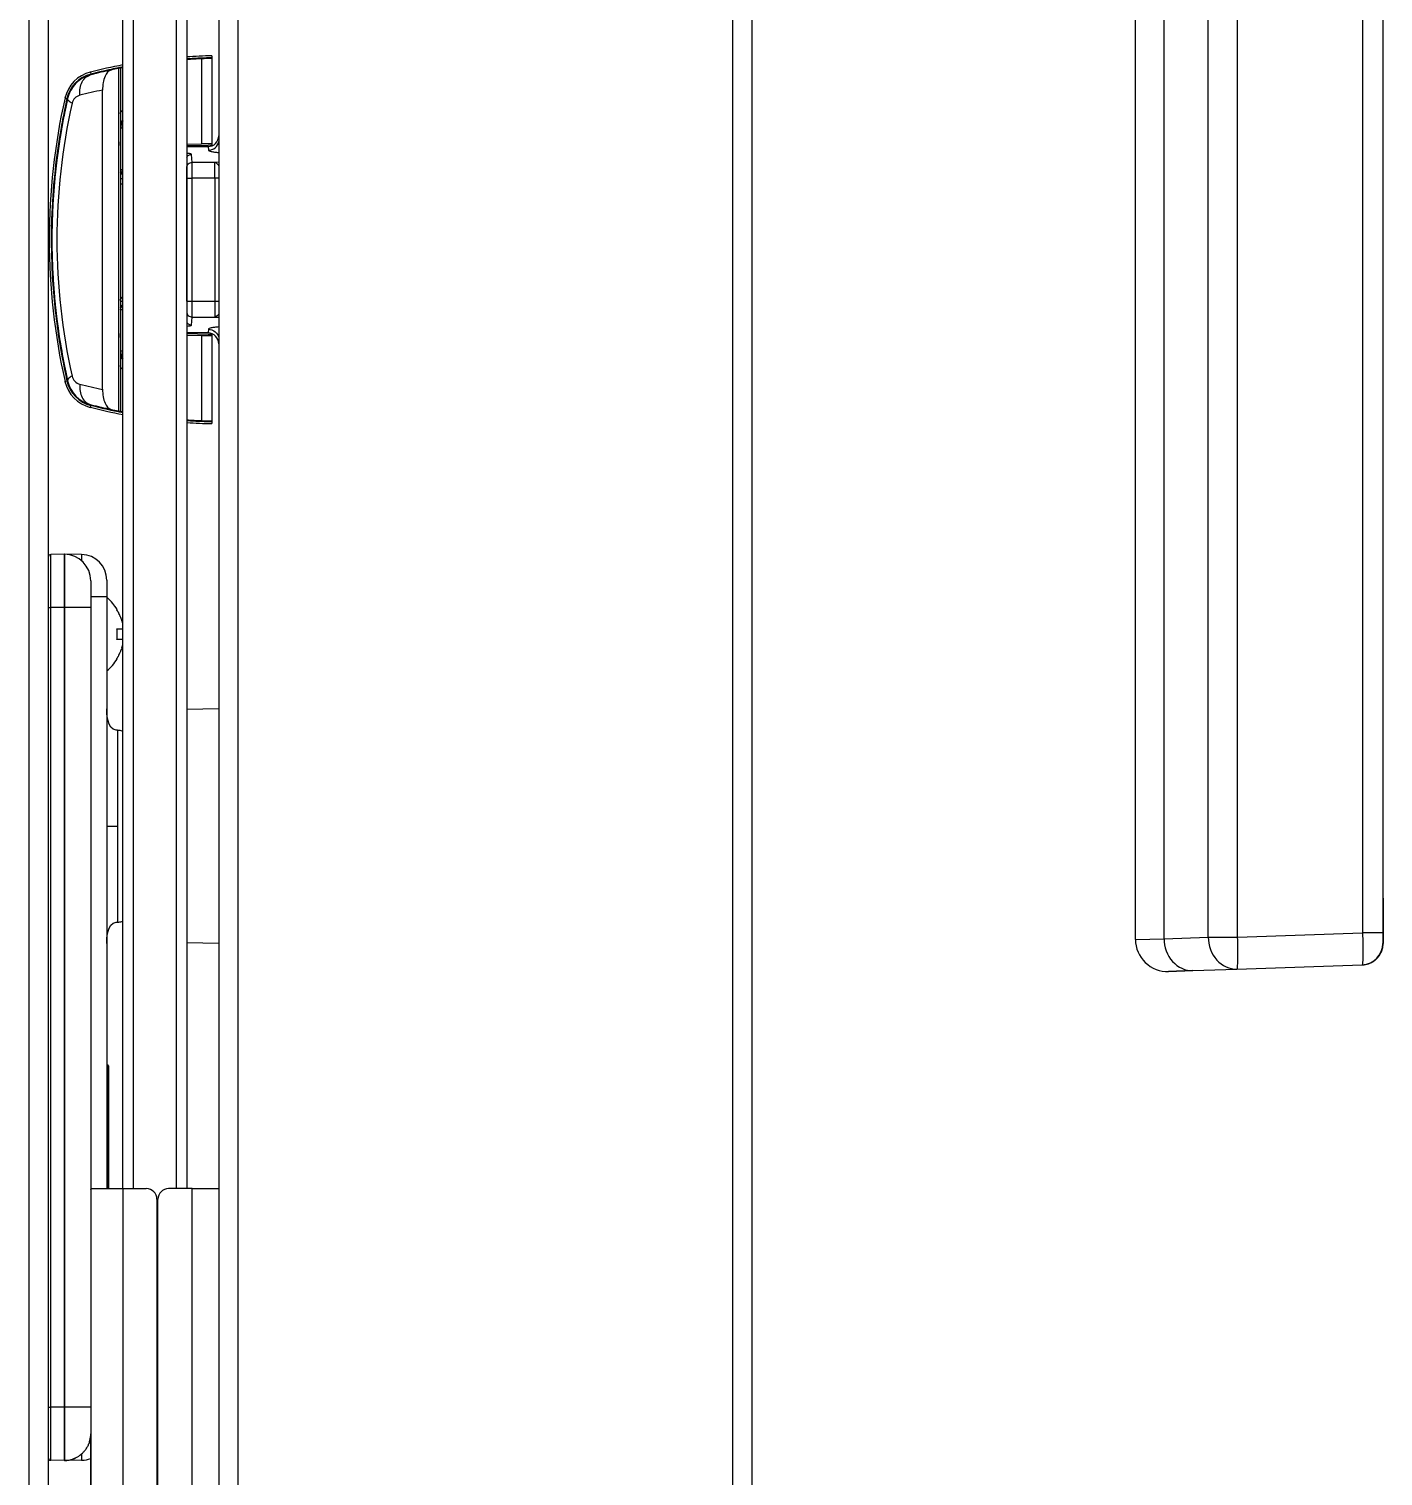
# Model space of a CAD drawing. Header units: millimetres. Extents: x 473 to 3963, y -1329 to 3488.
# Drawn here: x 3836 to 3963, y 1572 to 1707.7 of the extents above; entities that cross this region are included whole.
import ezdxf

# ---------------------------------------------------------------- set-up
doc = ezdxf.new("R2010")
doc.units = ezdxf.units.MM
doc.header["$LTSCALE"] = 392.37
doc.layers.get('0').update_dxf_attribs({"linetype": 'CONTINUOUS'})

msp = doc.modelspace()

# ---------------------------------------------------------------- linework, layer by layer
at = {"linetype": 'Continuous'}
for p, q in [((3836.01, 2043.77), (3836.01, 1400.77)), ((3837.81, 2043.77), (3837.81, 1570.07)), ((3853.81, 2042.47), (3853.81, 1493.47)), ((3855.61, 2042.47), (3855.61, 1493.47)), ((3902.01, 2042.47), (3902.01, 1493.47)), ((3903.81, 2042.47), (3903.81, 1493.47)), ((3844.81, 1598.97), (3844.81, 1936.97)), ((3844.81, 1598.97), (3844.81, 1936.97)), ((3845.81, 1598.97), (3845.81, 1936.97)), ((3849.81, 1936.97), (3849.81, 1598.97)), ((3850.81, 1936.97), (3850.81, 1598.97)), ((3850.81, 1936.97), (3850.81, 1598.97)), ((3961.09, 1746.16), (3961.09, 1622.96)), ((3962.98, 1746.16), (3962.98, 1622.96)), ((3946.61, 1622.55), (3946.61, 1745.08)), ((3949.37, 1622.55), (3949.37, 1745.08)), ((3939.79, 1622.33), (3939.79, 1743.41)), ((3942.47, 1622.41), (3942.47, 1743.36)), ((3852.19, 1704.94), (3852.19, 1696.95)), ((3853.16, 1705.22), (3853.16, 1705.02)), ((3853.16, 1705.02), (3853.16, 1704.97)), ((3853.16, 1704.97), (3853.16, 1696.97)), ((3853.16, 1704.97), (3853.16, 1696.97)), ((3841.77, 1703.69), (3841.81, 1703.5)), ((3841.83, 1703.45), (3841.81, 1703.5)), ((3844.4, 1704.03), (3844.4, 1671.91)), ((3844.6, 1704.06), (3844.6, 1699.76)), ((3839.39, 1701.25), (3839.58, 1701.21)), ((3839.64, 1701.2), (3839.58, 1701.21)), ((3842.91, 1673.94), (3842.91, 1701.99)), ((3844.6, 1699.76), (3844.6, 1697.15)), ((3844.6, 1698.42), (3844.6, 1697.24)), ((3844.81, 1698.42), (3844.6, 1698.42)), ((3844.6, 1697.15), (3844.6, 1696.78)), ((3844.6, 1696.78), (3844.6, 1693.21)), ((3844.6, 1696.69), (3844.6, 1694.55)), ((3850.81, 1696.92), (3852.19, 1696.95)), ((3852.81, 1696.81), (3850.81, 1696.77)), ((3850.81, 1696.72), (3852.81, 1696.72)), ((3853.16, 1696.97), (3852.19, 1696.95)), ((3853.16, 1696.82), (3852.81, 1696.81)), ((3852.81, 1696.72), (3852.84, 1696.36)), ((3853.16, 1696.97), (3853.16, 1696.82)), ((3853.16, 1696.82), (3853.16, 1696.78)), ((3851.31, 1695.22), (3851.26, 1695.97)), ((3853.44, 1695.22), (3851.31, 1695.22)), ((3853.81, 1695.24), (3853.44, 1695.22)), ((3853.44, 1693.73), (3853.44, 1695.22)), ((3844.6, 1694.55), (3844.81, 1694.55)), ((3844.63, 1694.24), (3844.61, 1694.29)), ((3844.63, 1694.24), (3844.64, 1694.24)), ((3844.6, 1693.72), (3844.81, 1693.72)), ((3844.6, 1693.21), (3844.81, 1693.21)), ((3844.6, 1693.21), (3844.6, 1682.26)), ((3850.82, 1682.2), (3850.82, 1693.73)), ((3850.82, 1693.73), (3851.32, 1693.73)), ((3851.32, 1682.2), (3851.32, 1693.73)), ((3853.44, 1693.73), (3851.32, 1693.73)), ((3853.81, 1693.73), (3853.44, 1693.73)), ((3853.44, 1693.73), (3853.44, 1682.2)), ((3844.6, 1682.26), (3844.6, 1679.15)), ((3844.6, 1682.21), (3844.62, 1682.21)), ((3844.61, 1681.65), (3844.63, 1681.69)), ((3844.62, 1682.21), (3844.81, 1682.21)), ((3844.63, 1681.69), (3844.64, 1681.7)), ((3850.82, 1682.2), (3851.32, 1682.2)), ((3851.32, 1682.2), (3853.44, 1682.2)), ((3853.44, 1682.2), (3853.81, 1682.2)), ((3853.44, 1682.2), (3853.44, 1680.71)), ((3844.6, 1681.38), (3844.6, 1679.24)), ((3844.81, 1681.38), (3844.6, 1681.38)), ((3851.26, 1679.96), (3851.31, 1680.71)), ((3851.31, 1680.71), (3853.44, 1680.71)), ((3853.44, 1680.71), (3853.81, 1680.69)), ((3844.6, 1679.15), (3844.6, 1678.77)), ((3852.81, 1679.22), (3850.81, 1679.22)), ((3850.81, 1679.16), (3852.81, 1679.12)), ((3850.81, 1679.01), (3852.19, 1678.98)), ((3852.19, 1678.98), (3853.16, 1678.97)), ((3852.19, 1678.98), (3852.19, 1670.99)), ((3852.84, 1679.57), (3852.81, 1679.22)), ((3852.81, 1679.12), (3853.16, 1679.12)), ((3853.16, 1679.15), (3853.16, 1679.12)), ((3853.16, 1679.12), (3853.16, 1678.97)), ((3853.16, 1678.97), (3853.16, 1670.97)), ((3853.16, 1678.97), (3853.16, 1670.97)), ((3844.6, 1678.77), (3844.6, 1676.17)), ((3844.6, 1678.7), (3844.6, 1677.51)), ((3844.81, 1677.51), (3844.6, 1677.51)), ((3844.6, 1676.17), (3844.6, 1671.87)), ((3839.39, 1674.68), (3839.58, 1674.72)), ((3839.64, 1674.73), (3839.58, 1674.72)), ((3841.77, 1672.24), (3841.81, 1672.43)), ((3841.83, 1672.49), (3841.81, 1672.43)), ((3844.59, 1671.81), (3844.58, 1671.81)), ((3853.16, 1670.97), (3853.16, 1670.91)), ((3853.16, 1670.91), (3853.16, 1670.72)), ((3853.16, 1670.72), (3853.16, 1670.72)), ((3839.31, 1658.47), (3838.06, 1658.44)), ((3838.06, 1653.47), (3838.06, 1658.44)), ((3839.35, 1658.46), (3839.31, 1658.47)), ((3839.31, 1658.47), (3839.31, 1658.37)), ((3839.31, 1658.37), (3839.31, 1656.24)), ((3840.95, 1658.44), (3839.35, 1658.46)), ((3840.95, 1658.44), (3839.35, 1658.46)), ((3839.35, 1658.46), (3839.35, 1658.37)), ((3839.35, 1658.37), (3839.35, 1656.24)), ((3840.95, 1658.44), (3840.95, 1657.83)), ((3840.95, 1658.44), (3840.95, 1657.83)), ((3839.31, 1656.24), (3839.31, 1656.19)), ((3839.31, 1656.19), (3839.31, 1653.47)), ((3839.35, 1656.24), (3839.35, 1656.19)), ((3839.35, 1656.19), (3839.35, 1653.47)), ((3841.81, 1655.97), (3841.81, 1653.47)), ((3843.31, 1656.04), (3843.31, 1656.01)), ((3843.31, 1656.04), (3843.31, 1656.01)), ((3843.31, 1656.01), (3843.31, 1654.47)), ((3843.31, 1656.01), (3843.31, 1655.96)), ((3843.31, 1655.96), (3843.31, 1655.92)), ((3843.31, 1655.92), (3843.31, 1655.82)), ((3843.31, 1655.82), (3843.31, 1655.77)), ((3843.31, 1655.77), (3843.31, 1655.61)), ((3843.31, 1655.61), (3843.31, 1655.58)), ((3843.31, 1655.58), (3843.31, 1655.34)), ((3843.31, 1655.34), (3843.31, 1655.25)), ((3843.31, 1655.25), (3843.31, 1655.07)), ((3843.31, 1655.07), (3843.31, 1654.93)), ((3843.31, 1654.93), (3843.31, 1654.77)), ((3843.31, 1654.77), (3843.31, 1654.47)), ((3837.81, 1653.47), (3838.06, 1653.47)), ((3838.06, 1578.47), (3838.06, 1653.47)), ((3839.31, 1653.47), (3838.06, 1653.47)), ((3839.31, 1653.47), (3839.31, 1578.47)), ((3839.35, 1653.47), (3839.31, 1653.47)), ((3841.81, 1653.47), (3839.35, 1653.47)), ((3839.35, 1653.47), (3839.35, 1578.47)), ((3843.31, 1654.47), (3841.81, 1654.47)), ((3843.31, 1654.47), (3841.81, 1654.47)), ((3841.81, 1653.47), (3841.81, 1578.47)), ((3841.81, 1653.47), (3841.81, 1578.47)), ((3843.31, 1654.47), (3843.31, 1598.97)), ((3843.31, 1654.47), (3843.31, 1598.97)), ((3843.31, 1654.47), (3843.31, 1598.97)), ((3843.31, 1654.47), (3843.31, 1598.97)), ((3844.25, 1653.27), (3844.28, 1653.27)), ((3844.25, 1653.27), (3844.28, 1653.27)), ((3844.28, 1653.27), (3844.29, 1653.27)), ((3844.28, 1653.27), (3844.29, 1653.27)), ((3844.25, 1651.47), (3844.81, 1651.47)), ((3844.25, 1651.47), (3844.81, 1651.47)), ((3844.36, 1650.47), (3844.25, 1650.47)), ((3844.36, 1650.47), (3844.25, 1650.47)), ((3844.45, 1650.47), (3844.36, 1650.47)), ((3844.45, 1650.47), (3844.36, 1650.47)), ((3844.53, 1650.47), (3844.45, 1650.47)), ((3844.53, 1650.47), (3844.45, 1650.47)), ((3844.59, 1650.47), (3844.53, 1650.47)), ((3844.59, 1650.47), (3844.53, 1650.47)), ((3844.65, 1650.47), (3844.59, 1650.47)), ((3844.65, 1650.47), (3844.59, 1650.47)), ((3844.71, 1650.47), (3844.65, 1650.47)), ((3844.71, 1650.47), (3844.65, 1650.47)), ((3844.76, 1650.47), (3844.71, 1650.47)), ((3844.76, 1650.47), (3844.71, 1650.47)), ((3844.81, 1650.47), (3844.76, 1650.47)), ((3844.81, 1650.47), (3844.76, 1650.47)), ((3844.28, 1648.67), (3844.25, 1648.67)), ((3844.28, 1648.67), (3844.25, 1648.67)), ((3844.29, 1648.67), (3844.28, 1648.67)), ((3844.29, 1648.67), (3844.28, 1648.67)), ((3853.81, 1643.97), (3850.81, 1643.91)), ((3844.31, 1641.97), (3844.31, 1639.47)), ((3844.31, 1639.47), (3844.31, 1632.97)), ((3843.31, 1632.97), (3844.31, 1632.97)), ((3844.31, 1632.97), (3844.31, 1626.47)), ((3844.31, 1626.47), (3844.31, 1623.97)), ((3963.01, 1626.22), (3963.01, 1622.96)), ((3963.01, 1626.22), (3963.01, 1622.96)), ((3853.81, 1621.97), (3850.81, 1622.02)), ((3939.79, 1622.33), (3942.47, 1622.41)), ((3942.47, 1622.41), (3946.61, 1622.55)), ((3946.61, 1622.55), (3949.37, 1622.55)), ((3949.37, 1622.55), (3961.09, 1622.96)), ((3962.98, 1622.96), (3961.09, 1622.96)), ((3962.98, 1621.96), (3963.01, 1621.96)), ((3963.01, 1622.96), (3963.01, 1621.96)), ((3963.01, 1622.96), (3963.01, 1621.96)), ((3963.01, 1621.96), (3963.01, 1621.96)), ((3963.01, 1621.96), (3963.01, 1621.96)), ((3963.01, 1621.96), (3963.01, 1621.96)), ((3945.18, 1619.41), (3942.9, 1619.33)), ((3942.9, 1619.33), (3945.18, 1619.41)), ((3945.18, 1619.41), (3949.31, 1619.55)), ((3945.18, 1619.41), (3949.31, 1619.55)), ((3949.31, 1619.55), (3961.05, 1619.96)), ((3961.08, 1619.97), (3961.08, 1619.97)), ((3961.08, 1619.97), (3961.08, 1619.97)), ((3961.08, 1619.97), (3961.08, 1619.97)), ((3961.08, 1619.97), (3961.08, 1619.97)), ((3961.08, 1619.97), (3961.08, 1619.97)), ((3961.08, 1619.97), (3961.08, 1619.97)), ((3961.08, 1619.97), (3961.08, 1619.97)), ((3961.08, 1619.97), (3961.08, 1619.97)), ((3961.08, 1619.97), (3961.08, 1619.97)), ((3843.36, 1610.57), (3843.31, 1610.57)), ((3843.36, 1610.57), (3843.31, 1610.57)), ((3843.36, 1610.57), (3843.36, 1610.48)), ((3843.36, 1610.57), (3843.36, 1610.47)), ((3843.36, 1610.48), (3843.36, 1606.37)), ((3843.36, 1610.47), (3843.36, 1610.47)), ((3843.36, 1610.47), (3843.36, 1610.37)), ((3843.36, 1610.37), (3843.36, 1609.47)), ((3843.46, 1610.47), (3843.46, 1610.44)), ((3843.46, 1610.47), (3843.46, 1610.44)), ((3843.46, 1610.44), (3843.46, 1609.27)), ((3843.46, 1610.44), (3843.46, 1610.37)), ((3843.46, 1610.37), (3843.46, 1609.37)), ((3843.36, 1609.47), (3843.36, 1609.35)), ((3843.36, 1609.35), (3843.36, 1606.37)), ((3843.46, 1609.37), (3843.46, 1609.25)), ((3843.46, 1609.27), (3843.46, 1606.27)), ((3843.46, 1609.25), (3843.46, 1606.37)), ((3843.36, 1606.37), (3843.36, 1603.97)), ((3843.36, 1606.37), (3843.36, 1606.27)), ((3843.36, 1606.27), (3843.36, 1606.15)), ((3843.36, 1606.15), (3843.36, 1605.95)), ((3843.36, 1605.95), (3843.36, 1605.89)), ((3843.36, 1605.89), (3843.36, 1605.67)), ((3843.36, 1605.67), (3843.36, 1604.42)), ((3843.46, 1606.37), (3843.46, 1606.27)), ((3843.46, 1606.27), (3843.46, 1606.15)), ((3843.46, 1606.27), (3843.46, 1606.15)), ((3843.46, 1606.15), (3843.46, 1605.89)), ((3843.46, 1606.15), (3843.46, 1605.89)), ((3843.46, 1605.89), (3843.46, 1605.89)), ((3843.46, 1605.89), (3843.46, 1605.67)), ((3843.46, 1605.89), (3843.46, 1605.67)), ((3843.46, 1605.67), (3843.46, 1604.62)), ((3843.46, 1605.67), (3843.46, 1604.42)), ((3843.36, 1604.42), (3843.36, 1604.36)), ((3843.36, 1604.36), (3843.36, 1604.22)), ((3843.46, 1604.62), (3843.46, 1604.42)), ((3843.46, 1604.42), (3843.46, 1604.36)), ((3843.46, 1604.42), (3843.46, 1604.36)), ((3843.46, 1604.36), (3843.46, 1604.22)), ((3843.46, 1604.36), (3843.46, 1604.32)), ((3843.46, 1604.32), (3843.46, 1604.29)), ((3843.46, 1604.29), (3843.46, 1604.22)), ((3843.36, 1604.22), (3843.36, 1603.97)), ((3843.36, 1603.97), (3843.36, 1601.77)), ((3843.46, 1603.97), (3843.36, 1603.97)), ((3843.36, 1603.97), (3843.36, 1603.71)), ((3843.46, 1603.97), (3843.36, 1603.97)), ((3843.36, 1603.71), (3843.36, 1603.68)), ((3843.36, 1603.68), (3843.36, 1603.57)), ((3843.36, 1603.57), (3843.36, 1603.51)), ((3843.36, 1603.51), (3843.36, 1603.5)), ((3843.36, 1603.5), (3843.36, 1602.79)), ((3843.46, 1604.22), (3843.46, 1603.97)), ((3843.46, 1604.22), (3843.46, 1603.97)), ((3843.46, 1603.97), (3843.46, 1603.71)), ((3843.46, 1603.97), (3843.46, 1603.71)), ((3843.46, 1603.71), (3843.46, 1603.68)), ((3843.46, 1603.71), (3843.46, 1603.68)), ((3843.46, 1603.68), (3843.46, 1603.57)), ((3843.46, 1603.68), (3843.46, 1603.61)), ((3843.46, 1603.61), (3843.46, 1603.57)), ((3843.46, 1603.57), (3843.46, 1603.51)), ((3843.46, 1603.57), (3843.46, 1603.51)), ((3843.46, 1603.51), (3843.46, 1603.5)), ((3843.46, 1603.51), (3843.46, 1603.5)), ((3843.46, 1603.5), (3843.46, 1603.28)), ((3843.46, 1603.5), (3843.46, 1603.28)), ((3843.46, 1603.28), (3843.46, 1602.79)), ((3843.46, 1603.28), (3843.46, 1602.89)), ((3843.36, 1602.79), (3843.36, 1602.77)), ((3843.36, 1602.77), (3843.36, 1602.05)), ((3843.36, 1602.05), (3843.36, 1601.96)), ((3843.36, 1601.96), (3843.36, 1601.78)), ((3843.36, 1601.78), (3843.36, 1601.76)), ((3843.36, 1601.77), (3843.36, 1601.57)), ((3843.36, 1601.76), (3843.36, 1601.68)), ((3843.36, 1601.68), (3843.36, 1601.67)), ((3843.36, 1601.67), (3843.36, 1601.57)), ((3843.36, 1601.57), (3843.36, 1598.97)), ((3843.36, 1601.57), (3843.36, 1598.97)), ((3843.46, 1602.89), (3843.46, 1602.87)), ((3843.46, 1602.87), (3843.46, 1602.79)), ((3843.46, 1602.79), (3843.46, 1602.77)), ((3843.46, 1602.79), (3843.46, 1602.77)), ((3843.46, 1602.77), (3843.46, 1602.05)), ((3843.46, 1602.77), (3843.46, 1602.05)), ((3843.46, 1602.05), (3843.46, 1601.96)), ((3843.46, 1602.05), (3843.46, 1601.96)), ((3843.46, 1601.96), (3843.46, 1601.83)), ((3843.46, 1601.96), (3843.46, 1601.87)), ((3843.46, 1601.87), (3843.46, 1601.82)), ((3843.46, 1601.83), (3843.46, 1601.78)), ((3843.46, 1601.82), (3843.46, 1601.78)), ((3843.46, 1601.78), (3843.46, 1601.68)), ((3843.46, 1601.78), (3843.46, 1601.71)), ((3843.46, 1601.71), (3843.46, 1601.68)), ((3843.46, 1601.68), (3843.46, 1601.67)), ((3843.46, 1601.68), (3843.46, 1601.67)), ((3843.46, 1601.67), (3843.46, 1598.97)), ((3843.46, 1601.67), (3843.46, 1601.57)), ((3843.46, 1601.57), (3843.46, 1598.97)), ((3841.91, 1598.97), (3844.81, 1598.97)), ((3844.81, 1598.97), (3847.01, 1598.97)), ((3844.81, 1598.97), (3844.81, 1551.97)), ((3851.31, 1598.97), (3849.11, 1598.97)), ((3851.31, 1598.97), (3852.31, 1598.97)), ((3851.31, 1551.97), (3851.31, 1598.97)), ((3852.31, 1598.97), (3853.81, 1598.97)), ((3848.01, 1597.97), (3848.01, 1552.97)), ((3848.11, 1552.97), (3848.11, 1597.97)), ((3848.11, 1597.47), (3848.01, 1597.47)), ((3837.81, 1578.47), (3838.06, 1578.47)), ((3838.06, 1573.49), (3838.06, 1578.47)), ((3839.31, 1578.47), (3838.06, 1578.47)), ((3839.31, 1578.47), (3839.31, 1575.74)), ((3839.35, 1578.47), (3839.31, 1578.47)), ((3841.81, 1578.47), (3839.35, 1578.47)), ((3839.35, 1578.47), (3839.35, 1575.74)), ((3841.81, 1578.47), (3841.81, 1575.97)), ((3841.81, 1551.97), (3841.81, 1575.97)), ((3841.81, 1575.97), (3841.81, 1551.97)), ((3839.31, 1575.74), (3839.31, 1575.69)), ((3839.31, 1575.69), (3839.31, 1573.56)), ((3839.35, 1575.74), (3839.35, 1575.69)), ((3839.35, 1575.69), (3839.35, 1573.56)), ((3839.31, 1573.47), (3838.06, 1573.49)), ((3839.31, 1573.56), (3839.31, 1573.47)), ((3839.35, 1573.47), (3839.31, 1573.47)), ((3839.35, 1573.47), (3839.31, 1573.47)), ((3839.35, 1573.56), (3839.35, 1573.47)), ((3840.95, 1573.49), (3839.35, 1573.47)), ((3840.95, 1573.49), (3839.35, 1573.47)), ((3840.95, 1573.49), (3839.35, 1573.47)), ((3840.95, 1574.1), (3840.95, 1573.49)), ((3840.95, 1574.1), (3840.95, 1573.49))]:
    msp.add_line(p, q, dxfattribs=at)
for points in [[(3844.31, 1641.97), (3844.19, 1641.97), (3843.91, 1642.06), (3843.69, 1642.26), (3843.54, 1642.52), (3843.43, 1642.83), (3843.36, 1643.17), (3843.32, 1643.55), (3843.31, 1643.97)], [(3843.31, 1621.97), (3843.32, 1622.38), (3843.36, 1622.76), (3843.43, 1623.11), (3843.54, 1623.41), (3843.69, 1623.68), (3843.91, 1623.87), (3844.19, 1623.96), (3844.31, 1623.97)], [(3961.08, 1619.97), (3961.08, 1619.97), (3961.08, 1619.97), (3961.08, 1619.97)], [(3961.08, 1619.97), (3961.08, 1619.97), (3961.08, 1619.97), (3961.08, 1619.97)]]:
    msp.add_lwpolyline(points, dxfattribs=at)
for centre, radius, start, end in [((3854.1, 1654.97), 50.25, 91.0717, 93.7717), ((3854.1, 1654.97), 50.06, 92.1956, 93.786), ((3854.1, 1654.97), 50.25, 91.0717, 93.7509), ((3854.1, 1654.97), 50, 92.1781, 93.7689), ((3854.1, 1654.97), 50.06, 91.0717, 92.1956), ((3854.1, 1654.97), 50, 91.0717, 92.1781), ((3842.56, 1700.54), 3.25, 104.2025, 167.2578), ((3842.56, 1700.54), 3.06, 104.2025, 167.2578), ((3842.56, 1700.54), 3, 104.2025, 167.2578), ((3842.56, 1700.54), 3, 104.2025, 114.8727), ((3854.1, 1654.97), 50.25, 100.6318, 104.2025), ((3854.1, 1654.97), 50.25, 100.6535, 104.2025), ((3854.1, 1654.97), 50.06, 101.9523, 104.2025), ((3854.1, 1654.97), 50, 101.986, 104.2025), ((3854.1, 1654.97), 50, 101.1824, 101.986), ((3854.1, 1654.97), 50.06, 101.1533, 101.9523), ((3854.1, 1654.97), 50, 100.9504, 101.1824), ((3854.1, 1654.97), 50.06, 100.9321, 101.1533), ((3854.1, 1654.97), 50.06, 100.9243, 100.9321), ((3854.1, 1654.97), 50, 100.7031, 100.9503), ((3854.1, 1654.97), 50.06, 100.6727, 100.9243), ((3898.16, 1687.97), 60.25, 167.2578, 192.7422), ((3898.16, 1687.97), 60.25, 167.2578, 192.7422), ((3898.16, 1687.97), 60, 167.2578, 192.7422), ((3896.63, 1687.97), 58, 167.2579, 192.7421), ((3898.16, 1687.97), 60.06, 167.2578, 167.9125), ((3898.16, 1687.97), 60, 167.2578, 167.9111), ((3842.56, 1700.54), 3, 156.9227, 167.2578), ((3841.03, 1700.54), 1, 104.2009, 167.2594), ((3852.56, 1654.97), 48.01, 101.6018, 104.2023), ((3898.16, 1687.97), 60.06, 167.9125, 169.9362), ((3898.16, 1687.97), 60, 168.447, 169.9138), ((3898.16, 1687.97), 60, 167.9111, 168.4571), ((3898.16, 1687.97), 60, 167.9113, 168.4349), ((3898.16, 1687.97), 60, 167.9113, 168.447), ((3898.16, 1687.97), 60.06, 169.9362, 186.4126), ((3898.16, 1687.97), 60, 169.9138, 170.8043), ((3898.16, 1687.97), 60, 170.9459, 174.3793), ((3842.61, 1696.97), 2, 354.7852, 5.2161), ((3898.16, 1687.97), 60, 174.7165, 177.9994), ((3898.16, 1687.97), 60, 174.3793, 174.7165), ((3898.16, 1687.97), 60, 177.9994, 178.4118), ((3898.16, 1687.97), 60, 178.4118, 181.6541), ((3898.16, 1687.97), 60, 181.6541, 181.9032), ((3898.16, 1687.97), 60, 181.9032, 184.9367), ((3898.16, 1687.97), 60, 184.9367, 185.735), ((3898.16, 1687.97), 60, 185.735, 186.4127), ((3898.16, 1687.97), 60.06, 186.4126, 192.0873), ((3898.16, 1687.97), 60, 186.1647, 186.4256), ((3898.16, 1687.97), 60, 186.4127, 189.09), ((3842.61, 1678.97), 2, 354.5265, 5.2921), ((3898.16, 1687.97), 60, 189.1396, 191.566), ((3898.16, 1687.97), 60, 191.5, 191.554), ((3898.16, 1687.97), 60, 191.5427, 192.0887), ((3898.16, 1687.97), 60, 191.554, 192.0885), ((3898.16, 1687.97), 60, 191.566, 192.0885), ((3898.16, 1687.97), 60.06, 192.0873, 192.7422), ((3898.16, 1687.97), 60, 192.0887, 192.7422), ((3841.03, 1675.39), 1, 192.7405, 255.7992), ((3842.56, 1675.39), 3.25, 192.7422, 255.7975), ((3842.56, 1675.39), 3.06, 192.7422, 255.7975), ((3842.56, 1675.39), 3, 192.7422, 255.7975), ((3842.56, 1675.39), 3, 192.7422, 203.0781), ((3852.56, 1720.96), 48.01, 255.7977, 258.3982), ((3842.56, 1675.39), 3, 245.1276, 245.266), ((3842.56, 1675.39), 3, 245.266, 255.7975), ((3854.1, 1720.96), 50.25, 255.7975, 259.3766), ((3854.1, 1720.96), 50.06, 255.7981, 258.0144), ((3854.1, 1720.96), 50, 255.7975, 258.014), ((3854.1, 1720.99), 50.09, 258.0142, 258.817), ((3854.1, 1720.96), 50, 258.014, 258.8176), ((3854.1, 1720.99), 50.09, 258.817, 259.0409), ((3854.1, 1720.96), 50, 258.8176, 259.0472), ((3854.1, 1720.98), 50.08, 259.0487, 259.3029), ((3854.1, 1720.96), 50, 259.0496, 259.2969), ((3854.1, 1720.96), 50, 259.0472, 259.0496), ((3854.1, 1720.96), 50, 266.2311, 267.8219), ((3854.1, 1720.98), 50.08, 266.2351, 267.8207), ((3854.1, 1720.96), 50.25, 266.2764, 268.9283), ((3854.1, 1720.96), 50, 267.8219, 268.9283), ((3854.1, 1720.94), 50.04, 267.8207, 268.928), ((3838.06, 1658.19), 0.25, 91, 180), ((3839.31, 1655.97), 2.5, 0, 89), ((3840.91, 1656.04), 2.4, 0, 89), ((3840.91, 1656.04), 2.4, 0, 89), ((3840.19, 1650.77), 4.8, 48.5763, 49.3993), ((3840.19, 1650.77), 4.8, 48.5763, 49.3993), ((3840.19, 1650.77), 4.8, 31.5974, 48.5763), ((3840.19, 1650.77), 4.8, 31.5974, 48.5763), ((3840.2, 1650.78), 4.75, 31.3325, 31.5341), ((3840.2, 1650.78), 4.75, 31.3325, 31.5341), ((3840.2, 1650.78), 4.75, 28.9687, 31.3325), ((3840.2, 1650.78), 4.75, 28.9687, 31.3325), ((3840.19, 1650.77), 4.8, 31.4579, 31.5974), ((3840.19, 1650.77), 4.8, 31.4579, 31.5974), ((3840.21, 1650.78), 4.75, 28.0074, 28.9684), ((3840.21, 1650.78), 4.75, 28.0074, 28.9684), ((3840.21, 1650.78), 4.75, 26.6813, 28.0074), ((3840.21, 1650.78), 4.75, 26.6813, 28.0074), ((3840.21, 1650.78), 4.74, 25.5402, 26.6812), ((3840.21, 1650.78), 4.74, 25.5402, 26.6812), ((3840.22, 1650.79), 4.74, 24.5722, 25.5402), ((3840.22, 1650.79), 4.74, 24.5722, 25.5402), ((3840.22, 1650.79), 4.73, 23.3175, 24.5722), ((3840.22, 1650.79), 4.73, 23.3175, 24.5722), ((3840.22, 1650.79), 4.73, 22.5474, 23.3174), ((3840.22, 1650.79), 4.73, 22.5474, 23.3174), ((3840.23, 1650.79), 4.72, 21.0025, 22.5476), ((3840.23, 1650.79), 4.72, 21.0025, 22.5476), ((3840.24, 1650.8), 4.72, 20.5181, 21.0023), ((3840.24, 1650.8), 4.72, 20.5181, 21.0023), ((3840.25, 1650.8), 4.7, 18.4656, 20.5187), ((3840.25, 1650.8), 4.7, 18.4656, 20.5187), ((3840.27, 1650.81), 4.68, 17.3773, 18.465), ((3840.27, 1650.81), 4.68, 17.3773, 18.465), ((3840.28, 1650.81), 4.67, 16.3949, 17.3772), ((3840.28, 1650.81), 4.67, 16.3949, 17.3772), ((3840.31, 1650.82), 4.64, 14.3176, 16.3964), ((3840.31, 1650.82), 4.64, 14.3176, 16.3964), ((3840.5, 1650.96), 3.79, 0.0089, 7.5987), ((3840.5, 1650.96), 3.79, 0.0089, 7.5987), ((3840.5, 1650.97), 3.79, 352.4013, 359.9911), ((3840.5, 1650.97), 3.79, 352.4013, 359.9911), ((3840.21, 1651.15), 4.74, 333.3188, 334.4598), ((3840.21, 1651.15), 4.74, 333.3188, 334.4598), ((3840.22, 1651.15), 4.74, 334.4598, 335.4278), ((3840.22, 1651.15), 4.74, 334.4598, 335.4278), ((3840.22, 1651.14), 4.73, 335.4278, 336.6825), ((3840.22, 1651.14), 4.73, 335.4278, 336.6825), ((3840.22, 1651.14), 4.73, 336.6826, 337.4526), ((3840.22, 1651.14), 4.73, 336.6826, 337.4526), ((3840.23, 1651.14), 4.72, 337.4524, 338.9975), ((3840.23, 1651.14), 4.72, 337.4524, 338.9975), ((3840.24, 1651.14), 4.72, 338.9977, 339.4819), ((3840.24, 1651.14), 4.72, 338.9977, 339.4819), ((3840.25, 1651.13), 4.7, 339.4813, 341.5344), ((3840.25, 1651.13), 4.7, 339.4813, 341.5344), ((3840.27, 1651.13), 4.68, 341.535, 342.6227), ((3840.27, 1651.13), 4.68, 341.535, 342.6227), ((3840.28, 1651.12), 4.67, 342.6228, 343.6051), ((3840.28, 1651.12), 4.67, 342.6228, 343.6051), ((3840.31, 1651.11), 4.64, 343.6036, 345.6824), ((3840.31, 1651.11), 4.64, 343.6036, 345.6824), ((3840.19, 1651.16), 4.8, 310.6007, 328.4026), ((3840.19, 1651.16), 4.8, 310.6007, 328.4026), ((3840.2, 1651.15), 4.75, 328.4659, 328.6675), ((3840.2, 1651.15), 4.75, 328.4659, 328.6675), ((3840.2, 1651.15), 4.75, 328.6675, 331.0313), ((3840.2, 1651.15), 4.75, 328.6675, 331.0313), ((3840.19, 1651.16), 4.8, 328.4026, 328.5421), ((3840.19, 1651.16), 4.8, 328.4026, 328.5421), ((3840.21, 1651.15), 4.75, 331.0316, 331.9926), ((3840.21, 1651.15), 4.75, 331.0316, 331.9926), ((3840.21, 1651.15), 4.75, 331.9926, 333.3187), ((3840.21, 1651.15), 4.75, 331.9926, 333.3187), ((3942.79, 1622.33), 3, 180, 272), ((3960.98, 1621.96), 2, 272.7003, 359.994), ((3961, 1621.97), 2.01, 346.7415, 359.9556), ((3961.01, 1621.96), 2, 352.156, 360), ((3961.01, 1621.96), 2, 312.3348, 322.2892), ((3961, 1621.97), 2.01, 312.3841, 322.2465), ((3961.01, 1621.96), 2, 322.2892, 329.5369), ((3961.01, 1621.96), 2, 322.2651, 329.5627), ((3961.01, 1621.96), 2, 329.5369, 339.3843), ((3961, 1621.97), 2, 329.5706, 339.3595), ((3961.01, 1621.96), 2, 339.3843, 346.6921), ((3961.01, 1621.96), 1.99, 339.3812, 346.744), ((3961.01, 1621.96), 2, 346.6921, 352.156), ((3960.98, 1621.94), 1.97, 272.0002, 272.7044), ((3961.01, 1621.96), 2, 272, 288.5748), ((3961.01, 1621.98), 2.01, 272.0559, 288.0731), ((3961.01, 1621.96), 1.99, 288.1037, 295.0634), ((3961.01, 1621.96), 2, 288.5748, 290.1838), ((3961.01, 1621.96), 2, 290.1838, 295.0351), ((3961.01, 1621.96), 2, 295.0351, 305.2011), ((3961.01, 1621.97), 2, 295.0695, 305.1892), ((3961.01, 1621.96), 2, 305.2011, 312.3348), ((3961.01, 1621.96), 2, 305.2115, 312.3812), ((3843.36, 1610.47), 0.1, 0, 90), ((3843.36, 1610.47), 0.1, 0, 90), ((3847.01, 1597.97), 1, 0, 90), ((3849.11, 1597.97), 1, 90, 180), ((3839.31, 1575.97), 2.5, 345.1667, 360), ((3839.31, 1575.97), 2.5, 345.1667, 360), ((3839.31, 1575.97), 2.5, 315.5, 321.8084), ((3839.31, 1575.97), 2.5, 315.5, 321.8084), ((3839.31, 1575.97), 2.5, 321.8084, 330.3334), ((3839.31, 1575.97), 2.5, 321.8084, 330.3334), ((3839.31, 1575.97), 2.5, 330.3334, 336.8967), ((3839.31, 1575.97), 2.5, 330.3334, 336.8967), ((3839.31, 1575.97), 2.5, 336.8967, 345.1667), ((3839.31, 1575.97), 2.5, 336.8967, 345.1667), ((3838.06, 1573.74), 0.25, 180, 269), ((3839.31, 1575.97), 2.5, 271, 290.4946), ((3839.31, 1575.97), 2.5, 271, 285.8333), ((3839.31, 1575.97), 2.5, 285.8333, 300.6667), ((3839.31, 1575.97), 2.5, 290.4946, 300.6667), ((3839.31, 1575.97), 2.5, 300.6667, 306.5025), ((3839.31, 1575.97), 2.5, 300.6667, 306.5025), ((3839.31, 1575.97), 2.5, 306.5025, 315.5), ((3839.31, 1575.97), 2.5, 306.5025, 315.5), ((3840.91, 1575.89), 2.4, 271, 292.2219), ((3840.91, 1575.89), 2.4, 271, 292.2219)]:
    msp.add_arc(centre, radius, start, end, dxfattribs=at)
for centre, major_axis, start_param, end_param in [((3852.81, 1697.72), (-0.07, 1.01), 3.071167, 4.6409), ((3852.81, 1678.21), (0.07, 1.01), -1.499307, 0.070426)]:
    msp.add_ellipse(centre, major_axis=major_axis, ratio=0.992509, start_param=start_param, end_param=end_param, dxfattribs=at)
for points, knots in [([(3840.79, 1701.51), (3840.76, 1701.73), (3840.77, 1702.17), (3840.97, 1702.76), (3841.32, 1703.23), (3841.66, 1703.4), (3841.83, 1703.45)], [0, 0, 0, 0, 0.280769, 0.541966, 0.779372, 1, 1, 1, 1]), ([(3843.71, 1703.88), (3843.45, 1703.83), (3843.13, 1703.35), (3842.95, 1702.68), (3842.91, 1702.23), (3842.91, 1701.99)], [0, 0, 0, 0, 0.379194, 0.669197, 1, 1, 1, 1]), ([(3840.06, 1700.76), (3839.94, 1700.82), (3839.76, 1700.92), (3839.62, 1701.13), (3839.64, 1701.2)], [0, 0, 0, 0, 0.645739, 1, 1, 1, 1]), ([(3852.84, 1696.36), (3853.06, 1696.36), (3853.54, 1696.53), (3853.78, 1696.96), (3853.82, 1697.19)], [0, 0, 0, 0, 0.50109, 1, 1, 1, 1]), ([(3851.26, 1695.97), (3851.25, 1695.99), (3851.21, 1696.01), (3851.07, 1696.05), (3850.92, 1696.06), (3850.81, 1696.07)], [0, 0, 0, 0, 0.093097, 0.292969, 1, 1, 1, 1]), ([(3850.81, 1695.69), (3850.85, 1695.77), (3850.98, 1695.92), (3851.16, 1695.97), (3851.26, 1695.97)], [0, 0, 0, 0, 0.499057, 1, 1, 1, 1]), ([(3850.81, 1694.72), (3850.81, 1694.85), (3850.92, 1695.11), (3851.18, 1695.22), (3851.31, 1695.22)], [0, 0, 0, 0, 0.498686, 1, 1, 1, 1]), ([(3851.32, 1693.73), (3851.32, 1694.06), (3851.31, 1694.56), (3851.32, 1695.05), (3851.31, 1695.22)], [0, 0, 0, 0, 0.667584, 1, 1, 1, 1]), ([(3852.84, 1696.36), (3852.84, 1696.33), (3852.95, 1696.27), (3853.13, 1696.23), (3853.44, 1696.18), (3853.67, 1696.16), (3853.8, 1696.15)], [0, 0, 0, 0, 0.091911, 0.292553, 0.600862, 1, 1, 1, 1]), ([(3853.81, 1694.91), (3853.79, 1694.95), (3853.69, 1695.08), (3853.55, 1695.19), (3853.44, 1695.22)], [0, 0, 0, 0, 0.29667, 1, 1, 1, 1]), ([(3850.82, 1693.73), (3850.82, 1693.84), (3850.82, 1694.17), (3850.82, 1694.5), (3850.81, 1694.72)], [0, 0, 0, 0, 0.346953, 1, 1, 1, 1]), ([(3851.31, 1680.71), (3851.32, 1680.88), (3851.31, 1681.37), (3851.32, 1681.87), (3851.32, 1682.2)], [0, 0, 0, 0, 0.332416, 1, 1, 1, 1]), ([(3850.81, 1681.21), (3850.81, 1681.08), (3850.92, 1680.82), (3851.18, 1680.71), (3851.31, 1680.71)], [0, 0, 0, 0, 0.498686, 1, 1, 1, 1]), ([(3853.81, 1681.02), (3853.79, 1680.98), (3853.69, 1680.85), (3853.55, 1680.74), (3853.44, 1680.71)], [0, 0, 0, 0, 0.29667, 1, 1, 1, 1]), ([(3850.81, 1680.24), (3850.85, 1680.16), (3850.98, 1680.01), (3851.16, 1679.96), (3851.26, 1679.96)], [0, 0, 0, 0, 0.499057, 1, 1, 1, 1]), ([(3850.81, 1679.86), (3850.92, 1679.87), (3851.07, 1679.88), (3851.21, 1679.92), (3851.25, 1679.94), (3851.26, 1679.96)], [0, 0, 0, 0, 0.707031, 0.906903, 1, 1, 1, 1]), ([(3853.8, 1679.78), (3853.67, 1679.77), (3853.44, 1679.75), (3853.13, 1679.7), (3852.95, 1679.66), (3852.84, 1679.6), (3852.84, 1679.57)], [0, 0, 0, 0, 0.399138, 0.707447, 0.908089, 1, 1, 1, 1]), ([(3852.84, 1679.57), (3853.06, 1679.57), (3853.54, 1679.4), (3853.78, 1678.97), (3853.82, 1678.74)], [0, 0, 0, 0, 0.50109, 1, 1, 1, 1]), ([(3840.06, 1675.17), (3839.94, 1675.11), (3839.76, 1675.01), (3839.62, 1674.8), (3839.64, 1674.73)], [0, 0, 0, 0, 0.645732, 1, 1, 1, 1]), ([(3840.79, 1674.42), (3840.76, 1674.2), (3840.77, 1673.77), (3840.97, 1673.17), (3841.32, 1672.7), (3841.66, 1672.53), (3841.83, 1672.49)], [0, 0, 0, 0, 0.280769, 0.541966, 0.779372, 1, 1, 1, 1]), ([(3842.91, 1673.94), (3842.91, 1673.7), (3842.95, 1673.25), (3843.13, 1672.58), (3843.45, 1672.1), (3843.71, 1672.05)], [0, 0, 0, 0, 0.330803, 0.620806, 1, 1, 1, 1]), ([(3844.31, 1641.97), (3844.36, 1641.97), (3844.53, 1641.96), (3844.7, 1641.93), (3844.81, 1641.88)], [0, 0, 0, 0, 0.277531, 1, 1, 1, 1]), ([(3844.31, 1623.97), (3844.36, 1623.97), (3844.53, 1623.97), (3844.7, 1624), (3844.81, 1624.05)], [0, 0, 0, 0, 0.277531, 1, 1, 1, 1]), ([(3942.47, 1622.41), (3942.48, 1621.64), (3942.97, 1620.11), (3944.48, 1619.39), (3945.18, 1619.41)], [0, 0, 0, 0, 0.525635, 1, 1, 1, 1]), ([(3946.61, 1622.55), (3946.62, 1621.79), (3947.11, 1620.26), (3948.62, 1619.53), (3949.31, 1619.55)], [0, 0, 0, 0, 0.525641, 1, 1, 1, 1]), ([(3949.31, 1619.55), (3949.34, 1619.56), (3949.35, 1619.67), (3949.37, 1619.81), (3949.38, 1620.1), (3949.4, 1620.63), (3949.4, 1621.47), (3949.38, 1622.17), (3949.37, 1622.55)], [0, 0, 0, 0, 0.021662, 0.079142, 0.171552, 0.295592, 0.618771, 1, 1, 1, 1]), ([(3961.09, 1622.96), (3961.1, 1622.58), (3961.11, 1621.89), (3961.11, 1621.06), (3961.1, 1620.53), (3961.1, 1620.24), (3961.07, 1620.08), (3961.08, 1619.98), (3961.06, 1619.97)], [0, 0, 0, 0, 0.37729, 0.698639, 0.823001, 0.916682, 0.976272, 1, 1, 1, 1]), ([(3962.98, 1622.96), (3962.98, 1622.83), (3962.98, 1622.6), (3962.98, 1622.32), (3962.98, 1622.14), (3962.98, 1622.05), (3962.99, 1622), (3962.98, 1621.96), (3962.98, 1621.96)], [0, 0, 0, 0, 0.382892, 0.707389, 0.831698, 0.924015, 0.980834, 1, 1, 1, 1]), ([(3961.06, 1619.97), (3961.06, 1619.97), (3961.05, 1619.96), (3961.05, 1619.96), (3961.05, 1619.96)], [0, 0, 0, 0, 0.52248, 1, 1, 1, 1]), ([(3841.81, 1598.9), (3841.81, 1598.92), (3841.84, 1598.97), (3841.89, 1598.97), (3841.91, 1598.97)], [0, 0, 0, 0, 0.401196, 1, 1, 1, 1])]:
    msp.add_open_spline(points, degree=3, knots=knots, dxfattribs=at)
for points in [[(3844.59, 1699.76), (3844.6, 1699.9), (3844.69, 1700.05), (3844.81, 1700.13)], [(3844.8, 1699.2), (3844.7, 1699.07), (3844.63, 1698.91), (3844.59, 1698.75)], [(3844.8, 1699.1), (3844.68, 1698.9), (3844.6, 1698.66), (3844.6, 1698.42)], [(3844.6, 1694.55), (3844.6, 1694.4), (3844.69, 1694.24), (3844.81, 1694.15)], [(3844.61, 1694.29), (3844.65, 1694.2), (3844.72, 1694.13), (3844.81, 1694.08)], [(3844.64, 1694.24), (3844.68, 1694.16), (3844.74, 1694.1), (3844.8, 1694.05)], [(3844.59, 1682.26), (3844.6, 1682.4), (3844.69, 1682.55), (3844.81, 1682.63)], [(3844.6, 1681.38), (3844.6, 1681.53), (3844.69, 1681.69), (3844.81, 1681.78)], [(3844.61, 1681.65), (3844.65, 1681.73), (3844.72, 1681.8), (3844.81, 1681.85)], [(3844.64, 1681.7), (3844.68, 1681.77), (3844.74, 1681.83), (3844.8, 1681.88)], [(3844.59, 1677.18), (3844.63, 1677.02), (3844.7, 1676.86), (3844.8, 1676.73)], [(3844.6, 1677.51), (3844.6, 1677.27), (3844.68, 1677.03), (3844.8, 1676.83)], [(3844.81, 1675.8), (3844.69, 1675.88), (3844.6, 1676.03), (3844.59, 1676.17)]]:
    msp.add_open_spline(points, degree=3, dxfattribs=at)

doc.saveas('drawing.dxf')
